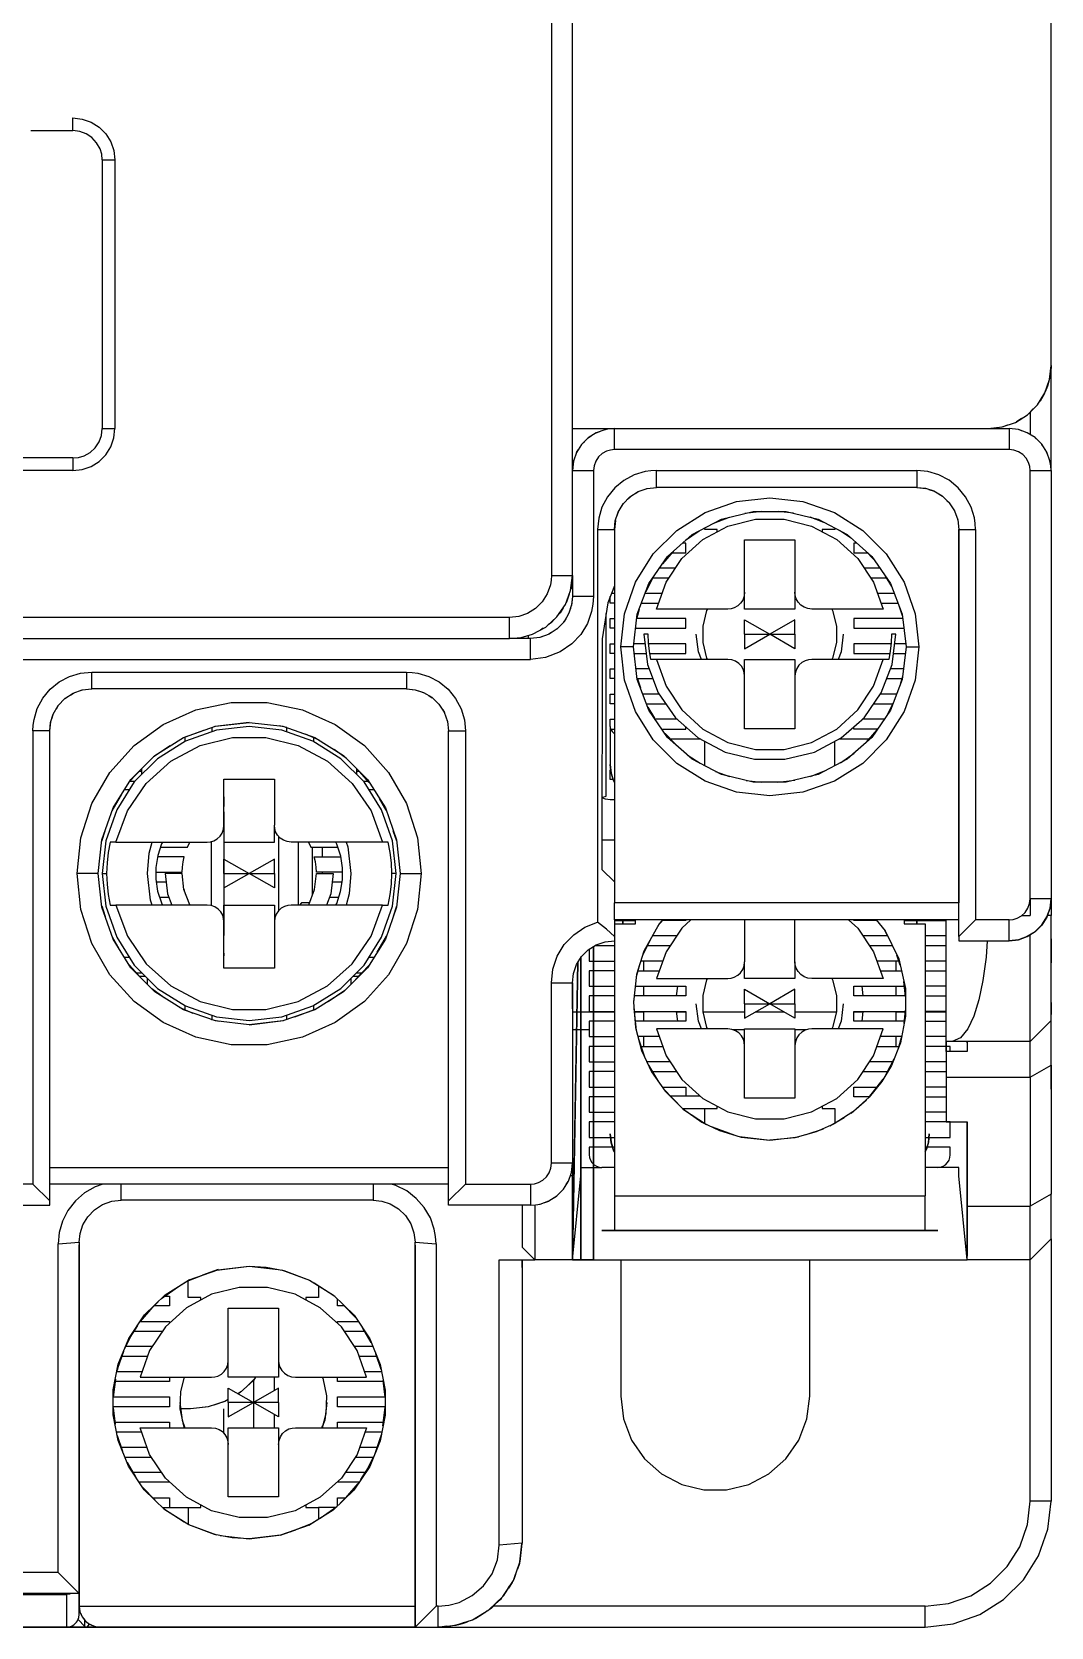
# Model space of a CAD drawing. Header units: millimetres. Extents: x 0 to 56.2, y 0 to 86.5.
# Drawn here: x 31.83 to 56.1, y 0 to 38 of the extents above; entities that cross this region are included whole.
import ezdxf

# ---------------------------------------------------------------- set-up
doc = ezdxf.new("R2010")
doc.units = ezdxf.units.MM

# ---------------------------------------------------------------- blocks, each defined once
blk = doc.blocks.new('CHINT_8e0fe1875add52128021a9539f7439d4_FACE_0')
at = {"color": 141, "linetype": 'Continuous', "true_color": 0x40d9ff}
for p, q in [((31.8, 35.652), (32.8, 35.652)), ((33.5, 34.952), (33.5, 28.552)), ((33.8, 34.952), (33.8, 28.552)), ((55.567, 28.911), (55.6, 28.934)), ((55.6, 28.934), (55.675, 29.019)), ((55.6, 28.944), (55.6, 28.934)), ((55.6, 28.934), (55.6, 28.411)), ((55.6, 28.411), (55.61, 28.405)), ((32.8, 27.852), (12.8, 27.852)), ((44.722, 27.752), (44.7, 27.752)), ((32.8, 27.552), (12.8, 27.552)), ((46.207, 27.016), (46.264, 27.051)), ((46.464, 27.122), (46.477, 27.127)), ((46.695, 27.151), (46.7, 27.152)), ((52.9, 27.152), (46.7, 27.152)), ((48.224, 27.152), (48.224, 27.152)), ((50.576, 27.152), (50.576, 27.152)), ((52.9, 27.152), (53.114, 27.128)), ((53.188, 27.104), (53.319, 27.058)), ((53.432, 26.991), (53.514, 26.94)), ((45.861, 26.684), (45.912, 26.766)), ((46.012, 26.869), (46.072, 26.929)), ((53.617, 26.84), (53.677, 26.78)), ((53.764, 26.645), (53.8, 26.588)), ((45.748, 26.44), (45.794, 26.571)), ((48.432, 26.436), (48.059, 26.292)), ((49.209, 26.578), (48.805, 26.528)), ((49.961, 26.536), (49.603, 26.578)), ((50.691, 26.318), (50.358, 26.439)), ((53.87, 26.388), (53.875, 26.375)), ((45.3, 26.152), (45.3, 16.798)), ((47.717, 26.112), (47.393, 25.884)), ((51.347, 25.937), (51.058, 26.126)), ((47.102, 25.626), (46.845, 25.33)), ((51.894, 25.418), (51.665, 25.655)), ((47.153, 25.226), (46.773, 25.226)), ((52.027, 25.226), (51.647, 25.226)), ((44.7, 25.052), (44.7, 24.552)), ((46.623, 25.009), (46.447, 24.664)), ((46.614, 24.995), (46.999, 24.995)), ((51.801, 24.995), (52.186, 24.995)), ((52.304, 24.792), (52.147, 25.051)), ((44.7, 24.551), (44.676, 24.339)), ((45.7, 24.626), (45.628, 24.626)), ((46.345, 24.395), (46.753, 24.395)), ((46.835, 24.626), (46.433, 24.626)), ((52.367, 24.626), (51.965, 24.626)), ((52.047, 24.395), (52.455, 24.395)), ((52.56, 24.091), (52.48, 24.328)), ((44.204, 23.952), (44.216, 23.952)), ((44.542, 24.023), (44.49, 23.941)), ((44.653, 24.267), (44.607, 24.137)), ((46.287, 24.242), (46.234, 24.047)), ((43.964, 23.591), (43.923, 23.577)), ((44.199, 23.692), (44.138, 23.653)), ((44.393, 23.839), (44.33, 23.777)), ((46.15, 23.352), (45.85, 23.352)), ((46.427, 23.426), (46.159, 23.426)), ((46.169, 23.195), (46.455, 23.195)), ((52.345, 23.195), (52.631, 23.195)), ((52.641, 23.426), (52.373, 23.426)), ((52.65, 23.352), (52.95, 23.352)), ((46.528, 22.826), (46.214, 22.826)), ((52.586, 22.826), (52.272, 22.826)), ((46.24, 22.613), (46.32, 22.376)), ((46.242, 22.595), (46.616, 22.595)), ((52.184, 22.595), (52.558, 22.595)), ((52.513, 22.462), (52.566, 22.656)), ((32.557, 22.064), (32.62, 22.127)), ((32.751, 22.212), (32.812, 22.251)), ((32.986, 22.312), (33.027, 22.327)), ((40.75, 22.352), (40.963, 22.328)), ((41.035, 22.305), (41.165, 22.259)), ((41.278, 22.193), (41.361, 22.142)), ((41.462, 22.045), (41.525, 21.982)), ((46.766, 22.226), (46.377, 22.226)), ((52.423, 22.226), (52.034, 22.226)), ((32.297, 21.637), (32.343, 21.767)), ((32.408, 21.88), (32.46, 21.963)), ((41.61, 21.851), (41.649, 21.79)), ((46.464, 21.995), (46.925, 21.995)), ((46.496, 21.912), (46.653, 21.653)), ((51.875, 21.995), (52.336, 21.995)), ((52.177, 21.695), (52.353, 22.04)), ((32.25, 21.352), (32.274, 21.564)), ((35.914, 21.362), (35.408, 21.176)), ((36.115, 21.327), (36.115, 21.432)), ((37, 21.552), (36.18, 21.455)), ((37.894, 21.429), (37.713, 21.472)), ((37.885, 21.431), (37.885, 21.327)), ((41.71, 21.616), (41.725, 21.575)), ((45.6, 21.452), (45.6, 20.552)), ((45.612, 21.395), (45.7, 21.395)), ((47.196, 21.626), (46.671, 21.626)), ((46.906, 21.285), (47.135, 21.049)), ((52.129, 21.626), (51.604, 21.626)), ((51.698, 21.077), (51.955, 21.374)), ((35.121, 20.996), (34.719, 20.73)), ((35.464, 21.197), (35.464, 21.095)), ((38.664, 21.131), (38.339, 21.274)), ((38.536, 21.095), (38.536, 21.187)), ((39.32, 20.691), (39.025, 20.904)), ((47.755, 21.152), (47.018, 21.152)), ((47.85, 20.522), (47.85, 21.102)), ((50.95, 20.522), (50.95, 21.102)), ((51.782, 21.152), (51.045, 21.152)), ((47.453, 20.767), (47.742, 20.578)), ((51.083, 20.592), (51.407, 20.82)), ((34.466, 20.477), (34.151, 20.142)), ((34.161, 20.152), (34.281, 20.152)), ((34.445, 20.383), (34.377, 20.383)), ((34.445, 20.315), (34.445, 20.454)), ((39.555, 20.456), (39.555, 20.315)), ((39.628, 20.383), (39.555, 20.383)), ((39.86, 20.124), (39.628, 20.383)), ((39.719, 20.152), (39.835, 20.152)), ((48.109, 20.386), (48.442, 20.265)), ((48.839, 20.167), (49.197, 20.126)), ((49.591, 20.126), (49.995, 20.176)), ((50.368, 20.268), (50.741, 20.412)), ((33.952, 19.825), (33.732, 19.443)), ((34.032, 19.952), (34.149, 19.952)), ((36.4, 19.783), (36.4, 19.552)), ((39.851, 19.952), (39.968, 19.952)), ((36.4, 19.425), (36.4, 16.477)), ((40.263, 19.458), (40.105, 19.734)), ((33.564, 18.965), (33.486, 18.717)), ((36.1, 17.189), (36.1, 18.716)), ((37.7, 18.839), (37.7, 17.068)), ((38.173, 17.202), (38.173, 18.702)), ((40.513, 18.722), (40.433, 18.973)), ((45.401, 18.752), (45.7, 18.752)), ((38.5, 18.583), (38.5, 17.428)), ((38.75, 18.352), (38.75, 18.583)), ((33.4, 17.952), (32.9, 17.952)), ((33.5, 17.952), (33.605, 17.952)), ((38.75, 17.952), (38.75, 17.983)), ((40.5, 17.952), (40.395, 17.952)), ((40.6, 17.952), (41.1, 17.952)), ((34.788, 17.752), (35.024, 17.752)), ((35.445, 17.579), (35.45, 17.559)), ((38.55, 17.559), (38.555, 17.579)), ((38.976, 17.752), (39.213, 17.752)), ((33.487, 17.182), (33.567, 16.93)), ((35.092, 17.383), (34.869, 17.383)), ((39.131, 17.383), (38.908, 17.383)), ((40.436, 16.939), (40.514, 17.187)), ((45.7, 16.852), (45.7, 17.252)), ((55.6, 17.352), (55.6, 16.952)), ((53.9, 16.852), (45.7, 16.852)), ((45.7, 16.836), (46.2, 16.836)), ((46.864, 16.852), (46.737, 16.706)), ((48.8, 16.852), (48.8, 15.852)), ((50, 15.852), (50, 16.852)), ((52.6, 16.836), (53.6, 16.836)), ((53.6, 13.952), (53.6, 16.852)), ((55.399, 16.952), (55.6, 16.952)), ((55.6, 16.952), (55.6, 16.952)), ((55.6, 16.952), (55.6, 16.952)), ((33.737, 16.446), (33.895, 16.169)), ((40.048, 16.078), (40.268, 16.461)), ((46.582, 16.427), (46.375, 16.024)), ((47.18, 16.467), (46.604, 16.467)), ((52.205, 16.467), (51.62, 16.467)), ((52.192, 16.495), (52.129, 16.612)), ((53.6, 16.467), (53.1, 16.467)), ((36.4, 16.055), (36.4, 15.993)), ((45.24, 16.236), (45.7, 16.236)), ((46.475, 16.236), (47.027, 16.236)), ((51.773, 16.236), (52.317, 16.236)), ((52.505, 15.767), (52.425, 16.011)), ((53.1, 16.236), (53.6, 16.236)), ((34.149, 15.952), (34.032, 15.952)), ((34.14, 15.78), (34.372, 15.521)), ((34.45, 15.583), (34.316, 15.583)), ((39.534, 15.427), (39.849, 15.762)), ((39.681, 15.583), (39.55, 15.583)), ((39.968, 15.952), (39.851, 15.952)), ((46.291, 15.755), (46.219, 15.491)), ((46.253, 15.636), (46.768, 15.636)), ((46.85, 15.867), (46.326, 15.867)), ((46.4, 15.636), (46.4, 15.867)), ((52.482, 15.867), (51.95, 15.867)), ((52.032, 15.636), (52.534, 15.636)), ((52.4, 15.867), (52.4, 15.636)), ((53.6, 15.867), (53.1, 15.867)), ((53.1, 15.636), (53.6, 15.636)), ((34.531, 15.502), (34.391, 15.502)), ((34.581, 15.311), (34.581, 15.452)), ((34.68, 15.213), (34.975, 14.999)), ((39.419, 15.452), (39.419, 15.311)), ((39.605, 15.502), (39.469, 15.502)), ((46.4, 15.036), (46.4, 15.267)), ((47.2, 15.267), (47.172, 15.036)), ((51.628, 15.036), (51.6, 15.267)), ((52.4, 15.267), (52.4, 15.036)), ((52.631, 15.02), (52.591, 15.384)), ((53.6, 15.267), (53.1, 15.267)), ((56.1, 15.188), (56.1, 15.502)), ((38.879, 14.908), (39.281, 15.173)), ((46.163, 14.994), (46.152, 14.869)), ((53.1, 15.036), (53.6, 15.036)), ((35.336, 14.772), (35.661, 14.63)), ((35.464, 14.809), (35.464, 14.716)), ((36.106, 14.475), (36.287, 14.432)), ((36.115, 14.473), (36.115, 14.577)), ((37, 14.352), (37.82, 14.449)), ((37.885, 14.577), (37.885, 14.472)), ((38.086, 14.542), (38.592, 14.727)), ((38.536, 14.707), (38.536, 14.809)), ((45.7, 14.654), (44.7, 14.654)), ((46.162, 14.738), (46.22, 14.212)), ((46.4, 14.654), (46.169, 14.654)), ((46.4, 14.436), (46.4, 14.667)), ((47.172, 14.667), (47.2, 14.436)), ((47.4, 14.654), (47.174, 14.654)), ((48.8, 14.654), (47.813, 14.654)), ((49.746, 14.654), (49.054, 14.654)), ((50.987, 14.654), (50, 14.654)), ((51.626, 14.654), (51.4, 14.654)), ((51.6, 14.436), (51.628, 14.667)), ((52.4, 14.667), (52.4, 14.436)), ((52.635, 14.654), (52.4, 14.654)), ((52.602, 14.378), (52.635, 14.7)), ((53.6, 14.667), (53.1, 14.667)), ((53.6, 14.654), (53.1, 14.654)), ((56.1, 14.391), (56.1, 14.452)), ((45.1, 14.23), (44.7, 14.23)), ((46.768, 14.067), (46.258, 14.067)), ((46.4, 13.836), (46.4, 14.067)), ((48.8, 14.23), (48.525, 14.23)), ((50.273, 14.23), (50, 14.23)), ((52.542, 14.067), (52.032, 14.067)), ((52.4, 14.067), (52.4, 13.836)), ((53.1, 14.436), (53.6, 14.436)), ((53.6, 14.067), (53.1, 14.067)), ((56.1, 14.059), (56.1, 14.248)), ((46.272, 14.018), (46.418, 13.586)), ((46.321, 13.836), (46.85, 13.836)), ((51.95, 13.836), (52.48, 13.836)), ((52.464, 13.795), (52.538, 14.046)), ((56.1, 12.814), (56.1, 13.779)), ((47.027, 13.467), (46.473, 13.467)), ((46.509, 13.389), (46.752, 12.988)), ((52.333, 13.467), (51.773, 13.467)), ((52.174, 13.174), (52.361, 13.537)), ((53.6, 13.467), (53.1, 13.467)), ((46.581, 13.236), (47.18, 13.236)), ((51.62, 13.236), (52.212, 13.236)), ((51.76, 12.619), (52.103, 13.055)), ((53.1, 13.236), (53.6, 13.236)), ((55.6, 13.099), (55.6, 10.031)), ((46.862, 12.831), (47.326, 12.35)), ((47.742, 12.652), (47.022, 12.652)), ((51.336, 12.246), (51.7, 12.564)), ((53.6, 12.867), (53.1, 12.867)), ((53.1, 12.636), (53.6, 12.636)), ((47.324, 12.352), (48.049, 12.352)), ((47.348, 12.335), (47.896, 11.978)), ((48.15, 12.383), (48.144, 12.413)), ((53.6, 12.267), (53.1, 12.267)), ((48.025, 11.916), (48.564, 11.721)), ((50.27, 11.732), (50.68, 11.873)), ((50.833, 11.942), (51.174, 12.141)), ((44.7, 11.052), (44.7, 10.752)), ((32.25, 10.952), (41.75, 10.952)), ((44.7, 10.752), (44.648, 10.752)), ((45.7, 10.952), (45.4, 10.952)), ((53.4, 10.952), (53.1, 10.952)), ((31.85, 10.552), (27.95, 10.552)), ((41.75, 10.552), (32.25, 10.552)), ((45.7, 9.452), (53.1, 9.452)), ((32.95, 0.802), (32.95, 9.105)), ((40.95, 9.098), (40.95, 0.5)), ((40.95, 9.083), (40.95, 9.083)), ((40.95, 8.852), (40.95, 8.852)), ((43.5, 8.568), (43.5, 8.752)), ((44.7, 8.752), (43.8, 8.752)), ((44.7, 9.056), (44.73, 9.056)), ((44.7, 8.752), (54.1, 8.752)), ((45.2, 8.752), (44.7, 8.752)), ((44.9, 8.752), (44.7, 8.752)), ((54.07, 9.056), (54.1, 9.056)), ((55.6, 8.752), (54.1, 8.752)), ((36.023, 8.433), (35.518, 8.237)), ((36.265, 8.516), (35.889, 8.385)), ((38.446, 8.261), (37.776, 8.505)), ((40.95, 8.483), (40.95, 8.483)), ((35.313, 8.11), (34.909, 7.825)), ((35.581, 8.275), (34.988, 7.902)), ((39.042, 7.874), (38.551, 8.195)), ((40.95, 8.252), (40.95, 8.252)), ((34.7, 7.624), (34.405, 7.284)), ((34.834, 7.753), (34.486, 7.405)), ((39.538, 7.371), (39.242, 7.68)), ((40.95, 7.883), (40.95, 7.883)), ((40.95, 7.652), (40.95, 7.652)), ((40.95, 7.283), (40.95, 7.283)), ((34.24, 7.04), (34.033, 6.639)), ((34.338, 7.185), (34.104, 6.813)), ((34.248, 7.052), (34.937, 7.052)), ((39.263, 7.052), (39.752, 7.052)), ((39.909, 6.782), (39.706, 7.12)), ((40.95, 7.052), (40.95, 7.052)), ((34.003, 6.566), (33.861, 6.159)), ((34.691, 6.683), (34.051, 6.683)), ((39.95, 6.683), (39.509, 6.683)), ((40.143, 6.14), (40.019, 6.51)), ((40.95, 6.683), (40.95, 6.683)), ((32.95, 6.402), (32.95, 6.402)), ((34.449, 6.083), (33.846, 6.083)), ((33.921, 6.365), (33.852, 6.111)), ((33.957, 6.452), (34.58, 6.452)), ((39.62, 6.452), (40.043, 6.452)), ((40.154, 6.083), (39.751, 6.083)), ((40.95, 6.452), (40.95, 6.452)), ((40.95, 6.083), (40.95, 6.083)), ((33.813, 5.907), (33.764, 5.475)), ((33.788, 5.78), (33.764, 5.508)), ((36.953, 5.744), (37.128, 5.919)), ((37.6, 5.638), (37.6, 5.952)), ((40.237, 5.477), (40.194, 5.872)), ((40.95, 5.852), (40.95, 5.852)), ((36.17, 5.296), (36.445, 5.392)), ((36.729, 5.564), (36.816, 5.619)), ((37.1, 5.352), (37.1, 4.752)), ((40.95, 5.483), (40.95, 5.483)), ((32.95, 5.202), (32.95, 5.202)), ((33.763, 5.227), (33.806, 4.832)), ((35.385, 5.064), (35.359, 5.279)), ((36.4, 4.615), (36.4, 5.202)), ((37.6, 4.752), (37.6, 5.066)), ((38.833, 5.213), (38.808, 5.009)), ((40.187, 4.797), (40.236, 5.229)), ((40.212, 4.924), (40.236, 5.196)), ((40.95, 5.252), (40.95, 5.252)), ((33.84, 4.652), (34.438, 4.652)), ((33.857, 4.564), (33.981, 4.194)), ((39.762, 4.652), (40.16, 4.652)), ((40.079, 4.339), (40.148, 4.593)), ((40.95, 4.883), (40.95, 4.883)), ((40.95, 4.652), (40.95, 4.652)), ((34.569, 4.283), (33.945, 4.283)), ((40.056, 4.283), (39.631, 4.283)), ((39.997, 4.138), (40.139, 4.544)), ((40.95, 4.283), (40.95, 4.283)), ((34.038, 4.052), (34.67, 4.052)), ((34.091, 3.922), (34.294, 3.584)), ((39.53, 4.052), (39.962, 4.052)), ((39.662, 3.518), (39.896, 3.89)), ((39.76, 3.663), (39.967, 4.065)), ((40.95, 4.052), (40.95, 4.052)), ((34.916, 3.683), (34.228, 3.683)), ((39.773, 3.683), (39.284, 3.683)), ((40.95, 3.683), (40.95, 3.683)), ((40.95, 3.452), (40.95, 3.452)), ((34.462, 3.332), (34.758, 3.024)), ((39.166, 2.951), (39.514, 3.299)), ((39.3, 3.08), (39.595, 3.419)), ((40.95, 3.083), (40.95, 3.083)), ((34.958, 2.829), (35.449, 2.509)), ((38.419, 2.429), (39.012, 2.802)), ((38.687, 2.594), (39.091, 2.878)), ((40.95, 2.852), (40.95, 2.852)), ((35.554, 2.442), (36.224, 2.199)), ((37.735, 2.188), (38.111, 2.319)), ((37.977, 2.271), (38.482, 2.466)), ((40.95, 2.483), (40.95, 2.483)), ((40.95, 2.252), (40.95, 2.252)), ((40.951, 1.883), (40.95, 1.883)), ((40.95, 1.652), (40.951, 1.652)), ((32.45, 1.3), (21.75, 1.3)), ((32.949, 0.801), (32.45, 1.3)), ((40.951, 1.202), (40.95, 1.202)), ((32.949, 0.801), (21.251, 0.801)), ((32.1, 0.78), (32.1, 0.801)), ((32.6, 0.78), (32.6, 0.801)), ((32.949, 1.074), (32.95, 1.079)), ((32.95, 0.802), (32.949, 0.802)), ((32.949, 0.801), (32.95, 0.802)), ((32.95, 0.502), (32.95, 0.502)), ((41.45, 0.5), (40.951, 0.001)), ((32.923, 0.179), (33.086, 0.015)), ((33.086, 0.002), (33.086, 0.163)), ((40.951, 0.002), (33.1, 0.002))]:
    blk.add_line(p, q, dxfattribs=at)
for points in [[(56.1, 27.552), (56.1, 30.052), (56.1, 56.452), (56.1, 69.552), (55.6, 69.552)], [(44.7, 57.952), (44.7, 61.452), (44.2, 61.452), (44.2, 25.052), (44.7, 25.052), (44.7, 28.552), (44.7, 57.952)], [(32.8, 35.652), (32.8, 35.719), (32.8, 35.782), (32.8, 35.839), (32.8, 35.886), (32.8, 35.922), (32.8, 35.944), (32.8, 35.952), (33.023, 35.927), (33.234, 35.853), (33.423, 35.734), (33.582, 35.575), (33.701, 35.386), (33.775, 35.174), (33.8, 34.952)], [(33.5, 34.952), (33.487, 35.089), (33.447, 35.219), (33.366, 35.363), (33.255, 35.484), (33.117, 35.576), (32.963, 35.633), (32.8, 35.652)], [(33.5, 34.952), (33.567, 34.952), (33.63, 34.952), (33.687, 34.952), (33.735, 34.952), (33.77, 34.952), (33.792, 34.952), (33.8, 34.952)], [(44.7, 28.552), (54.6, 28.552), (54.934, 28.59), (55.251, 28.7), (55.535, 28.879), (55.773, 29.117), (55.951, 29.401), (56.062, 29.718), (56.1, 30.052)], [(56.1, 30.052), (56.093, 29.908), (56.074, 29.774), (56.065, 29.738)], [(56.049, 29.681), (56.018, 29.563), (55.96, 29.427)], [(55.946, 29.392), (55.938, 29.374), (55.836, 29.202), (55.801, 29.162)], [(32.8, 27.552), (33.023, 27.577), (33.234, 27.651), (33.423, 27.77), (33.582, 27.928), (33.701, 28.118), (33.775, 28.329), (33.8, 28.552)], [(32.8, 27.852), (32.937, 27.865), (33.067, 27.905), (33.211, 27.985), (33.332, 28.097), (33.424, 28.235), (33.481, 28.388), (33.5, 28.552)], [(33.5, 28.552), (33.567, 28.552), (33.63, 28.552), (33.687, 28.552), (33.735, 28.552), (33.77, 28.552), (33.792, 28.552), (33.8, 28.552)], [(45.7, 28.552), (45.585, 28.545), (45.471, 28.525), (45.261, 28.45), (45.073, 28.331), (44.916, 28.173), (44.798, 27.984), (44.725, 27.773), (44.7, 27.552)], [(45.476, 28.526), (45.477, 28.527), (45.483, 28.527)], [(54.6, 28.552), (55.1, 28.552), (55.1, 28.052), (45.7, 28.052), (45.7, 28.552)], [(55.057, 28.633), (54.961, 28.596), (54.948, 28.594)], [(56.1, 27.552), (56.093, 27.668), (56.073, 27.783), (55.998, 27.993), (55.878, 28.18), (55.72, 28.337), (55.531, 28.454), (55.321, 28.527), (55.1, 28.552)], [(55.393, 28.79), (55.301, 28.726), (55.276, 28.716)], [(55.394, 28.502), (55.323, 28.527), (55.322, 28.527)], [(44.917, 28.174), (44.918, 28.175), (44.983, 28.24)], [(45.075, 28.332), (45.077, 28.334), (45.156, 28.384)], [(45.264, 28.451), (45.266, 28.453), (45.354, 28.484)], [(55.6, 28.411), (55.534, 28.453), (55.532, 28.453)], [(55.791, 28.266), (55.723, 28.334), (55.722, 28.335)], [(55.934, 28.093), (55.882, 28.175), (55.88, 28.178)], [(32.8, 27.852), (32.8, 27.785), (32.8, 27.722), (32.8, 27.665), (32.8, 27.617), (32.8, 27.582), (32.8, 27.559), (32.8, 27.552)], [(44.725, 27.774), (44.725, 27.774), (44.74, 27.818)], [(44.799, 27.985), (44.799, 27.986), (44.843, 28.055)], [(45.7, 28.052), (45.603, 28.042), (45.509, 28.014), (45.406, 27.957), (45.32, 27.877), (45.254, 27.778), (45.214, 27.668), (45.2, 27.552)], [(55.6, 27.552), (55.59, 27.649), (55.562, 27.743), (55.505, 27.846), (55.425, 27.932), (55.326, 27.998), (55.216, 28.038), (55.1, 28.052)], [(56.033, 27.893), (56.001, 27.986), (55.999, 27.989)], [(56.076, 27.767), (56.075, 27.774), (56.074, 27.777)], [(44.7, 27.552), (45.2, 27.552), (45.2, 24.552)], [(46.7, 27.552), (46.563, 27.545), (46.428, 27.526), (46.168, 27.447), (45.923, 27.317), (45.708, 27.14), (45.532, 26.924), (45.403, 26.678), (45.325, 26.418), (45.3, 26.152)], [(46.7, 27.152), (46.7, 27.152), (46.7, 27.552), (52.9, 27.552), (52.9, 27.152), (52.9, 27.152)], [(54.3, 26.152), (54.293, 26.289), (54.274, 26.424), (54.195, 26.684), (54.065, 26.929), (53.888, 27.144), (53.672, 27.32), (53.426, 27.449), (53.166, 27.526), (52.9, 27.552)], [(56.1, 27.552), (56.1, 17.352), (55.6, 17.352), (55.6, 27.552), (56.1, 27.552)], [(45.3, 26.152), (45.7, 26.152), (45.721, 26.358), (45.786, 26.558), (45.904, 26.758), (46.066, 26.925), (46.261, 27.051), (46.477, 27.127), (46.7, 27.152)], [(52.9, 27.152), (53.106, 27.131), (53.307, 27.066), (53.506, 26.948), (53.673, 26.786), (53.799, 26.591), (53.875, 26.375), (53.9, 26.152)], [(45.85, 23.352), (45.939, 24.142), (46.202, 24.892), (46.625, 25.565), (47.187, 26.127), (47.86, 26.55), (48.61, 26.813), (49.4, 26.902), (50.19, 26.813), (50.94, 26.55), (51.613, 26.127), (52.175, 25.565), (52.598, 24.892), (52.861, 24.142), (52.95, 23.352)], [(45.724, 26.366), (45.7, 26.152), (45.7, 17.252)], [(46.15, 23.352), (46.244, 24.13), (46.522, 24.862), (46.967, 25.507), (47.554, 26.027), (48.248, 26.391), (49.008, 26.578), (49.792, 26.578), (50.552, 26.391), (51.246, 26.027), (51.833, 25.507), (52.278, 24.862), (52.556, 24.13), (52.65, 23.352)], [(48.8, 24.652), (48.789, 24.557), (48.757, 24.468), (48.705, 24.391), (48.637, 24.328), (48.555, 24.282), (48.48, 24.26), (48.4, 24.252), (46.702, 24.252), (46.929, 24.89), (47.305, 25.454), (47.806, 25.91), (48.404, 26.23), (49.061, 26.395), (49.739, 26.395), (50.396, 26.23), (50.994, 25.91), (51.495, 25.454), (51.871, 24.89), (52.098, 24.252), (50.4, 24.252), (50.305, 24.263), (50.217, 24.295), (50.139, 24.347), (50.076, 24.415), (50.03, 24.497), (50.008, 24.572), (50, 24.652)], [(53.899, 26.159), (53.9, 26.152), (53.9, 17.252), (45.7, 17.252)], [(48.15, 26.094), (48.15, 26.152), (48.049, 26.152), (47.949, 26.152), (47.85, 26.152), (47.85, 26.182)], [(48.8, 24.652), (48.8, 25.902), (50, 25.902), (50, 24.652)], [(50.95, 26.182), (50.95, 26.152), (50.851, 26.152), (50.751, 26.152), (50.65, 26.152), (50.65, 26.094)], [(54.3, 16.852), (53.9, 16.452), (53.9, 26.152), (54.3, 26.152), (54.3, 16.852)], [(47.067, 25.595), (47.4, 25.595), (47.4, 25.826), (47.327, 25.826)], [(51.473, 25.826), (51.4, 25.826), (51.4, 25.595), (51.733, 25.595)], [(43.2, 23.552), (43.48, 23.578), (43.749, 23.656), (44.063, 23.825), (44.33, 24.065), (44.531, 24.361), (44.657, 24.696), (44.7, 25.052)], [(44.2, 25.052), (44.194, 24.94), (44.175, 24.83), (44.101, 24.619), (43.982, 24.428), (43.823, 24.269), (43.632, 24.15), (43.422, 24.077), (43.2, 24.052)], [(44.7, 25.051), (44.667, 24.738), (44.66, 24.716)], [(45.7, 24.808), (45.541, 24.403), (45.405, 23.545), (45.4, 18.052), (45.7, 17.752)], [(45.2, 24.552), (44.7, 24.552), (44.679, 24.35), (44.617, 24.153), (44.499, 23.951), (44.338, 23.782), (44.142, 23.655), (43.924, 23.577), (43.7, 23.552)], [(45.2, 24.552), (45.189, 24.373), (45.157, 24.195), (45.056, 23.91), (44.898, 23.649), (44.688, 23.424), (44.409, 23.23), (44.06, 23.096), (43.7, 23.052)], [(44.625, 24.61), (44.568, 24.437), (44.545, 24.398)], [(45.7, 24.395), (45.6, 24.395), (45.6, 24.554)], [(50, 24.652), (50, 24.252), (48.8, 24.252), (48.8, 24.652)], [(1.6, 23.552), (43.2, 23.552), (43.2, 24.052), (1.6, 24.052), (1.6, 23.552)], [(44.269, 24.011), (44.197, 23.931), (44.118, 23.875)], [(44.479, 24.284), (44.409, 24.164), (44.362, 24.113)], [(45.401, 19.762), (45.5, 19.794), (45.5, 24.147)], [(45.7, 23.795), (45.6, 23.795), (45.6, 24.026), (45.7, 24.026)], [(46.204, 23.795), (47.4, 23.795), (47.4, 24.026), (46.232, 24.026)], [(47.921, 23.052), (47.904, 23.085), (47.812, 23.459), (47.812, 23.845), (47.904, 24.219), (47.921, 24.252)], [(48.8, 23.652), (48.8, 23.995), (49.4, 23.652)], [(50, 23.652), (50, 23.995), (49.4, 23.652)], [(50.879, 24.252), (50.896, 24.219), (50.988, 23.845), (50.988, 23.459), (50.896, 23.085), (50.879, 23.052)], [(52.568, 24.026), (51.4, 24.026), (51.4, 23.795), (52.596, 23.795)], [(43.65, 23.552), (43.65, 23.621), (43.693, 23.64)], [(44.006, 23.794), (43.94, 23.747), (43.827, 23.698)], [(46.702, 23.052), (46.568, 23.052), (46.533, 23.25), (46.512, 23.451), (46.505, 23.652), (46.4, 23.652), (46.487, 22.934), (46.744, 22.258), (47.154, 21.663), (47.696, 21.183), (48.336, 20.847), (49.038, 20.674), (49.762, 20.674), (50.464, 20.847), (51.104, 21.183), (51.646, 21.663), (52.056, 22.258), (52.313, 22.934), (52.4, 23.652), (52.295, 23.652), (52.288, 23.451), (52.267, 23.25), (52.232, 23.052), (52.098, 23.052)], [(47.77, 23.052), (47.701, 23.233), (47.65, 23.652)], [(48.8, 23.652), (49.4, 23.652), (50, 23.652)], [(48.8, 23.652), (48.8, 23.309), (49.4, 23.652)], [(50, 23.652), (50, 23.309), (49.4, 23.652)], [(51.15, 23.652), (51.099, 23.233), (51.03, 23.052)], [(1.6, 23.552), (1.1, 23.552), (1.1, 23.052), (43.7, 23.052), (43.7, 23.552), (43.2, 23.552)], [(45.7, 23.195), (45.6, 23.195), (45.6, 23.426), (45.7, 23.426)], [(52.95, 23.352), (52.861, 22.562), (52.598, 21.812), (52.175, 21.139), (51.613, 20.576), (50.94, 20.154), (50.19, 19.891), (49.4, 19.802), (48.61, 19.891), (47.86, 20.154), (47.187, 20.576), (46.625, 21.139), (46.202, 21.812), (45.939, 22.562), (45.85, 23.352)], [(52.65, 23.352), (52.556, 22.574), (52.278, 21.842), (51.833, 21.197), (51.246, 20.677), (50.552, 20.313), (49.792, 20.126), (49.008, 20.126), (48.248, 20.313), (47.554, 20.677), (46.967, 21.197), (46.522, 21.842), (46.244, 22.574), (46.15, 23.352)], [(46.543, 23.195), (47.4, 23.195), (47.4, 23.426), (46.515, 23.426)], [(52.285, 23.426), (51.4, 23.426), (51.4, 23.195), (52.257, 23.195)], [(45.7, 22.595), (45.6, 22.595), (45.6, 22.826), (45.7, 22.826)], [(48.8, 22.652), (48.792, 22.732), (48.77, 22.807), (48.724, 22.889), (48.661, 22.957), (48.583, 23.008), (48.495, 23.041), (48.4, 23.052), (46.702, 23.052)], [(46.702, 23.052), (46.929, 22.413), (47.305, 21.849), (47.806, 21.394), (48.404, 21.074), (49.061, 20.909), (49.739, 20.909), (50.396, 21.074), (50.994, 21.394), (51.495, 21.849), (51.871, 22.413), (52.098, 23.052)], [(48.8, 22.652), (48.8, 23.052), (50, 23.052), (50, 22.652)], [(52.098, 23.052), (50.4, 23.052), (50.32, 23.044), (50.245, 23.021), (50.163, 22.976), (50.095, 22.913), (50.043, 22.835), (50.011, 22.747), (50, 22.652)], [(56.1, 22.832), (56.1, 16.952), (56.013, 16.952)], [(31.85, 21.352), (31.856, 21.487), (31.876, 21.621), (31.954, 21.882), (32.084, 22.127), (32.261, 22.343), (32.477, 22.519), (32.723, 22.649), (32.984, 22.726), (33.25, 22.752)], [(40.75, 22.352), (33.25, 22.352), (33.25, 22.752), (40.75, 22.752), (40.75, 22.352)], [(40.75, 22.752), (40.885, 22.745), (41.019, 22.726), (41.28, 22.647), (41.525, 22.518), (41.741, 22.341), (41.918, 22.125), (42.047, 21.879), (42.125, 21.617), (42.15, 21.352)], [(50, 22.652), (50, 21.402), (48.8, 21.402), (48.8, 22.652)], [(32.25, 21.352), (32.271, 21.554), (32.333, 21.751), (32.451, 21.953), (32.612, 22.122), (32.808, 22.249), (33.026, 22.326), (33.25, 22.352)], [(40.75, 22.352), (40.952, 22.331), (41.149, 22.269), (41.351, 22.151), (41.52, 21.99), (41.647, 21.794), (41.725, 21.576), (41.75, 21.352)], [(45.7, 21.995), (45.6, 21.995), (45.6, 22.226), (45.7, 22.226)], [(32.9, 17.952), (32.99, 18.804), (33.255, 19.62), (33.683, 20.362), (34.257, 20.999), (34.95, 21.503), (35.733, 21.851), (36.571, 22.029), (37.429, 22.029), (38.267, 21.851), (39.05, 21.503), (39.743, 20.999), (40.317, 20.362), (40.745, 19.62), (41.01, 18.804), (41.1, 17.952)], [(31.85, 10.552), (32.25, 10.152), (32.25, 21.352), (31.85, 21.352), (31.85, 10.552)], [(33.4, 17.952), (33.49, 18.753), (33.757, 19.514), (34.185, 20.196), (34.755, 20.766), (35.438, 21.195), (36.199, 21.462), (37, 21.552)], [(40.5, 17.952), (40.412, 18.731), (40.153, 19.47), (39.736, 20.134), (39.182, 20.688), (38.519, 21.105), (37.779, 21.364), (37, 21.452), (36.221, 21.364), (35.481, 21.105), (34.818, 20.688), (34.264, 20.134), (33.847, 19.47), (33.588, 18.731), (33.5, 17.952)], [(37, 21.552), (37.801, 21.462), (38.562, 21.195), (39.245, 20.766), (39.815, 20.196), (40.243, 19.514), (40.51, 18.753), (40.6, 17.952)], [(42.15, 10.552), (41.75, 10.152), (41.75, 21.352), (42.15, 21.352), (42.15, 10.552)], [(45.6, 21.452), (45.6, 21.626), (45.7, 21.626)], [(45.6, 21.452), (45.602, 21.427), (45.607, 21.406), (45.622, 21.372), (45.649, 21.333), (45.694, 21.291), (45.7, 21.288)], [(46.831, 21.395), (47.4, 21.395), (47.4, 21.445)], [(51.969, 21.395), (51.4, 21.395), (51.4, 21.445)], [(33.824, 18.702), (34.098, 19.445), (34.544, 20.101), (35.134, 20.63), (35.835, 21), (36.604, 21.192), (37.396, 21.192), (38.165, 21), (38.866, 20.63), (39.456, 20.101), (39.902, 19.445), (40.176, 18.702)], [(45.6, 20.552), (45.623, 20.34), (45.678, 20.164), (45.7, 20.125)], [(45.7, 20.123), (45.668, 20.189), (45.62, 20.354), (45.6, 20.552)], [(36.4, 19.102), (36.4, 20.202), (37.6, 20.202), (37.6, 19.102)], [(45.669, 20.195), (45.6, 20.195), (45.6, 20.426), (45.613, 20.426)], [(45.7, 19.71), (45.6, 19.71), (45.489, 19.723), (45.401, 19.754)], [(33.824, 18.702), (36, 18.702), (36.08, 18.71), (36.155, 18.732), (36.237, 18.778), (36.305, 18.841), (36.357, 18.918), (36.389, 19.006), (36.4, 19.102)], [(36.4, 19.102), (36.4, 18.702), (37.6, 18.702), (37.6, 19.102)], [(40.176, 18.702), (38, 18.702), (37.904, 18.713), (37.816, 18.745), (37.739, 18.797), (37.676, 18.865), (37.63, 18.947), (37.608, 19.022), (37.6, 19.102)], [(33.824, 18.702), (33.689, 18.702), (33.642, 18.454), (33.614, 18.204), (33.605, 17.952)], [(34.688, 17.202), (34.65, 17.318), (34.581, 17.952), (34.621, 18.436), (34.687, 18.702)], [(34.935, 18.702), (34.915, 18.664), (34.824, 18.382), (34.779, 18.1), (34.778, 17.818), (34.82, 17.535), (34.91, 17.253), (34.936, 17.202)], [(34.889, 18.583), (35.53, 18.583), (35.587, 18.702)], [(38.413, 18.702), (38.47, 18.583), (39.112, 18.583)], [(39.065, 17.202), (39.085, 17.24), (39.176, 17.522), (39.221, 17.804), (39.222, 18.086), (39.18, 18.368), (39.09, 18.651), (39.064, 18.702)], [(39.312, 18.702), (39.35, 18.586), (39.419, 17.952), (39.379, 17.467), (39.313, 17.202)], [(40.395, 17.952), (40.386, 18.204), (40.358, 18.454), (40.311, 18.702), (40.176, 18.702)], [(34.778, 17.983), (35.4, 17.983), (35.408, 18.107), (35.424, 18.23), (35.451, 18.352), (34.819, 18.352)], [(36.4, 17.952), (36.4, 18.295), (37, 17.952)], [(37.6, 17.952), (37.6, 18.295), (37, 17.952)], [(39.222, 17.983), (38.6, 17.983), (38.592, 18.107), (38.576, 18.23), (38.549, 18.352), (39.182, 18.352)], [(41.1, 17.952), (41.01, 17.099), (40.745, 16.284), (40.317, 15.542), (39.743, 14.905), (39.05, 14.401), (38.267, 14.053), (37.429, 13.874), (36.571, 13.874), (35.733, 14.053), (34.95, 14.401), (34.257, 14.905), (33.683, 15.542), (33.255, 16.284), (32.99, 17.099), (32.9, 17.952)], [(37, 14.352), (36.199, 14.442), (35.438, 14.708), (34.755, 15.137), (34.185, 15.707), (33.757, 16.39), (33.49, 17.151), (33.4, 17.952)], [(33.5, 17.952), (33.588, 17.173), (33.847, 16.433), (34.264, 15.77), (34.818, 15.215), (35.481, 14.799), (36.221, 14.54), (37, 14.452), (37.779, 14.54), (38.519, 14.799), (39.182, 15.215), (39.736, 15.77), (40.153, 16.433), (40.412, 17.173), (40.5, 17.952)], [(33.605, 17.952), (33.614, 17.7), (33.642, 17.45), (33.689, 17.202), (33.824, 17.202)], [(35.588, 17.202), (35.583, 17.208), (35.446, 17.569), (35.4, 17.952), (35, 17.952), (35.058, 17.473), (35.161, 17.202)], [(36.4, 17.952), (37, 17.952), (37.6, 17.952)], [(36.4, 17.952), (36.4, 17.609), (37, 17.952)], [(37.6, 17.952), (37.6, 17.609), (37, 17.952)], [(40.6, 17.952), (40.51, 17.151), (40.243, 16.39), (39.815, 15.707), (39.245, 15.137), (38.562, 14.708), (37.801, 14.442), (37, 14.352)], [(38.412, 17.202), (38.417, 17.208), (38.554, 17.569), (38.6, 17.952), (39, 17.952), (38.942, 17.473), (38.839, 17.202)], [(40.176, 17.202), (40.311, 17.202), (40.358, 17.45), (40.386, 17.7), (40.395, 17.952)], [(36.4, 16.802), (36.392, 16.882), (36.37, 16.957), (36.324, 17.039), (36.261, 17.107), (36.184, 17.158), (36.096, 17.191), (36, 17.202), (33.824, 17.202)], [(33.824, 17.202), (34.098, 16.458), (34.544, 15.803), (35.134, 15.274), (35.835, 14.903), (36.604, 14.712), (37.396, 14.712), (38.165, 14.903), (38.866, 15.274), (39.456, 15.803), (39.902, 16.458), (40.176, 17.202)], [(36.4, 16.802), (36.4, 17.202), (37.6, 17.202), (37.6, 16.802)], [(40.176, 17.202), (38, 17.202), (37.92, 17.194), (37.845, 17.171), (37.763, 17.126), (37.695, 17.063), (37.643, 16.986), (37.611, 16.897), (37.6, 16.802)], [(38.433, 17.252), (38.25, 17.252), (38.2, 17.202)], [(56.1, 17.352), (56.093, 17.236), (56.073, 17.121), (55.998, 16.912), (55.878, 16.724), (55.72, 16.567), (55.531, 16.45), (55.321, 16.377), (55.1, 16.352)], [(55.1, 16.852), (55.197, 16.861), (55.291, 16.89), (55.394, 16.947), (55.48, 17.027), (55.546, 17.125), (55.586, 17.236), (55.6, 17.352)], [(55.1, 16.352), (55.323, 16.377), (55.534, 16.451), (55.723, 16.57), (55.882, 16.728), (56.001, 16.918), (56.075, 17.129), (56.1, 17.352)], [(37.6, 16.802), (37.6, 15.702), (36.4, 15.702), (36.4, 16.802)], [(44.2, 15.352), (44.235, 15.675), (44.339, 15.982), (44.506, 16.26), (44.73, 16.496), (44.998, 16.678), (45.3, 16.798)], [(45.7, 16.452), (45.509, 16.628), (45.3, 16.798)], [(45.7, 16.852), (45.7, 16.452), (45.7, 16.352), (45.7, 10.278), (53.1, 10.278)], [(45.7, 16.752), (46.2, 16.752), (46.2, 16.852)], [(45.9, 16.828), (45.9, 16.852), (45.9, 16.752), (45.9, 16.771), (45.9, 16.828)], [(46.763, 16.752), (46.4, 16.103), (46.226, 15.55), (46.15, 14.886), (46.2, 14.285), (46.348, 13.735), (46.584, 13.229), (46.907, 12.767), (47.322, 12.353), (47.785, 12.032), (48.206, 11.829), (48.721, 11.674), (49.4, 11.602)], [(47.522, 16.852), (47.305, 16.654), (46.929, 16.09), (46.702, 15.452), (48.4, 15.452), (48.48, 15.46), (48.555, 15.482), (48.637, 15.528), (48.705, 15.591), (48.757, 15.668), (48.789, 15.757), (48.8, 15.852)], [(46.848, 16.852), (46.763, 16.752), (46.855, 16.852)], [(47.4, 16.852), (47.4, 16.836), (46.835, 16.836)], [(51.933, 16.852), (52.146, 16.591), (52.471, 15.917), (52.629, 15.217), (52.636, 14.553), (52.513, 13.919), (52.298, 13.382), (52.067, 12.995), (51.767, 12.625), (51.381, 12.275), (50.937, 11.988), (50.507, 11.796), (49.994, 11.657), (49.4, 11.602)], [(51.278, 16.852), (51.495, 16.654), (51.871, 16.09), (52.098, 15.452), (50.4, 15.452), (50.305, 15.463), (50.217, 15.495), (50.139, 15.547), (50.076, 15.615), (50.03, 15.697), (50.008, 15.772), (50, 15.852)], [(51.946, 16.836), (51.4, 16.836), (51.4, 16.852)], [(52.6, 16.852), (52.6, 16.752), (53.1, 16.752), (53.1, 10.278)], [(52.9, 16.752), (52.9, 16.852), (52.9, 16.828), (52.9, 16.771), (52.9, 16.752)], [(55.1, 16.352), (55.1, 16.852), (54.3, 16.852)], [(55.6, 13.952), (56.1, 14.452), (56.1, 14.5), (56.1, 14.644), (56.1, 14.933), (56.1, 15.336), (56.1, 15.829), (56.1, 16.38), (56.1, 16.952)], [(44.7, 15.352), (44.725, 15.574), (44.799, 15.786), (44.918, 15.975), (45.077, 16.134), (45.266, 16.253), (45.477, 16.327), (45.7, 16.352)], [(54.581, 16.352), (54.552, 15.964), (54.478, 15.408), (54.379, 14.941), (54.258, 14.555), (54.115, 14.25), (53.946, 14.038), (53.743, 13.952)], [(53.9, 16.452), (53.9, 16.352), (55.1, 16.352)], [(55.6, 13.952), (55.6, 14.007), (55.6, 14.171), (55.6, 14.515), (55.6, 14.999), (55.6, 15.592), (55.6, 16.257), (55.6, 16.492)], [(56.1, 16.014), (56.1, 16.399), (56.1, 15.829)], [(45.1, 16.148), (45.1, 15.867), (45.7, 15.867)], [(45.2, 8.752), (45.2, 16.211), (45.2, 9.252), (45.2, 9.141), (45.2, 9.035), (45.2, 8.94), (45.2, 8.861), (45.2, 8.801), (45.2, 8.764), (45.2, 8.752)], [(44.7, 8.752), (44.829, 15.833), (44.709, 9.252)], [(44.9, 8.752), (44.9, 15.946), (44.9, 9.252), (44.9, 9.141), (44.9, 9.035), (44.9, 8.94), (44.9, 8.861), (44.9, 8.801), (44.9, 8.764), (44.9, 8.752)], [(45.7, 15.636), (45.1, 15.636), (45.1, 15.267), (45.7, 15.267)], [(50, 15.852), (50, 15.452), (48.8, 15.452), (48.8, 15.852)], [(44.7, 15.352), (44.7, 11.052), (44.2, 11.052), (44.2, 15.352), (44.7, 15.352)], [(44.7, 15.352), (44.7, 14.732), (44.7, 15.352), (44.7, 15.352)], [(46.194, 15.267), (47.4, 15.267), (47.4, 15.036), (46.167, 15.036)], [(47.921, 14.252), (47.904, 14.285), (47.812, 14.659), (47.812, 15.045), (47.904, 15.419), (47.921, 15.452)], [(50.879, 15.452), (50.896, 15.419), (50.988, 15.045), (50.988, 14.659), (50.896, 14.285), (50.879, 14.252)], [(52.631, 15.036), (51.4, 15.036), (51.4, 15.267), (52.618, 15.267)], [(45.7, 15.036), (45.1, 15.036), (45.1, 14.667), (45.7, 14.667)], [(47.77, 14.252), (47.701, 14.433), (47.65, 14.852)], [(48.8, 14.852), (48.8, 15.195), (49.4, 14.852)], [(48.8, 14.852), (49.4, 14.852), (50, 14.852)], [(48.8, 14.852), (48.8, 14.509), (49.4, 14.852)], [(50, 14.852), (50, 15.195), (49.4, 14.852)], [(50, 14.852), (50, 14.509), (49.4, 14.852)], [(51.15, 14.852), (51.099, 14.433), (51.03, 14.252)], [(56.1, 14.877), (56.1, 14.591), (56.1, 14.654)], [(46.168, 14.667), (47.4, 14.667), (47.4, 14.436), (46.187, 14.436)], [(52.614, 14.436), (51.4, 14.436), (51.4, 14.667), (52.635, 14.667)], [(56.1, 13.386), (56.1, 13.618), (56.1, 13.831), (56.1, 14.174), (56.1, 14.384), (56.1, 14.452)], [(45.7, 14.436), (45.1, 14.436), (45.1, 14.067), (45.7, 14.067)], [(48.8, 13.852), (48.792, 13.932), (48.77, 14.007), (48.724, 14.089), (48.661, 14.157), (48.583, 14.208), (48.495, 14.241), (48.4, 14.252), (46.702, 14.252), (46.929, 13.613), (47.305, 13.049), (47.806, 12.594), (48.404, 12.274), (49.061, 12.109), (49.739, 12.109), (50.396, 12.274), (50.994, 12.594), (51.495, 13.049), (51.871, 13.613), (52.098, 14.252), (50.4, 14.252), (50.32, 14.244), (50.245, 14.221), (50.163, 14.176), (50.095, 14.113), (50.043, 14.035), (50.011, 13.947), (50, 13.852)], [(48.8, 13.852), (48.8, 14.252), (50, 14.252), (50, 13.852)], [(45.7, 13.836), (45.1, 13.836), (45.1, 13.467), (45.7, 13.467)], [(50, 13.852), (50, 12.602), (48.8, 12.602), (48.8, 13.852)], [(53.7, 13.714), (53.7, 13.836), (53.1, 13.836)], [(53.6, 13.952), (53.6, 13.099), (55.6, 13.099)], [(55.6, 13.952), (53.743, 13.952), (53.6, 13.952)], [(53.6, 13.714), (53.6, 13.775), (53.6, 13.853), (53.6, 13.946), (53.6, 13.952)], [(54.1, 13.714), (54.1, 13.714), (53.6, 13.714)], [(53.6, 13.714), (53.6, 13.546), (53.6, 13.339), (53.6, 13.099)], [(54.096, 13.952), (54.098, 13.87), (54.099, 13.782), (54.1, 13.714)], [(54.1, 13.952), (54.1, 13.925), (54.1, 13.845), (54.1, 13.714)], [(55.6, 13.099), (55.6, 13.295), (55.6, 13.475), (55.6, 13.738), (55.6, 13.899), (55.6, 13.952)], [(55.6, 13.099), (56.1, 13.386), (56.1, 10.318), (55.6, 10.031)], [(45.7, 13.236), (45.1, 13.236), (45.1, 12.867), (45.7, 12.867)], [(53.6, 13.099), (53.6, 12.037), (54.1, 12.037)], [(45.7, 12.636), (45.1, 12.636), (45.1, 12.267), (45.7, 12.267)], [(46.837, 12.867), (47.4, 12.867), (47.4, 12.652)], [(51.776, 12.636), (51.4, 12.636), (51.4, 12.867), (51.964, 12.867)], [(47.85, 12), (47.85, 12.352), (47.949, 12.352), (48.049, 12.352)], [(48.049, 12.352), (48.15, 12.352), (48.15, 12.41)], [(50.65, 12.41), (50.65, 12.352), (50.751, 12.352), (50.851, 12.352), (50.95, 12.352), (50.95, 11.996)], [(45.7, 12.036), (45.1, 12.036), (45.1, 11.667), (45.7, 11.667)], [(53.1, 11.667), (53.7, 11.667), (53.7, 12.036), (53.1, 12.036)], [(54.1, 8.752), (54.1, 8.838), (54.1, 12.037), (54.1, 10.031), (55.6, 10.031)], [(45.7, 11.436), (45.1, 11.436), (45.1, 11.252), (45.108, 11.185), (45.13, 11.122), (45.165, 11.065), (45.213, 11.017), (45.27, 10.982), (45.333, 10.959), (45.4, 10.952)], [(45.7, 11.325), (45.678, 11.364), (45.623, 11.54), (45.6, 11.752), (45.62, 11.554), (45.668, 11.389), (45.7, 11.323)], [(48.681, 11.686), (49.4, 11.602), (50.086, 11.682)], [(53.1, 11.325), (53.122, 11.364), (53.177, 11.54), (53.2, 11.752), (53.18, 11.554), (53.132, 11.389), (53.1, 11.323)], [(53.4, 10.952), (53.467, 10.959), (53.53, 10.982), (53.587, 11.017), (53.635, 11.065), (53.67, 11.122), (53.692, 11.185), (53.7, 11.252), (53.7, 11.436), (53.1, 11.436)], [(43.7, 10.052), (43.816, 10.059), (43.931, 10.079), (44.141, 10.154), (44.328, 10.274), (44.485, 10.432), (44.602, 10.621), (44.675, 10.831), (44.7, 11.052)], [(43.7, 10.552), (43.797, 10.561), (43.891, 10.59), (43.994, 10.647), (44.08, 10.727), (44.146, 10.825), (44.186, 10.936), (44.2, 11.052)], [(44.65, 10.758), (44.675, 10.829), (44.675, 10.83)], [(44.7, 8.752), (44.9, 10.752), (44.9, 10.952), (45.4, 10.952)], [(44.7, 8.752), (44.7, 8.802), (44.7, 10.752)], [(44.7, 8.802), (44.7, 8.95), (44.7, 9.188), (44.7, 9.505), (44.7, 9.884), (44.7, 10.307), (44.7, 10.752)], [(54.1, 8.752), (53.9, 10.752), (53.9, 10.952), (53.4, 10.952)], [(33.512, 10.552), (33.33, 10.49), (33.079, 10.346), (32.861, 10.156), (32.683, 9.929), (32.553, 9.673), (32.475, 9.405), (32.45, 9.129)], [(39.95, 10.552), (39.95, 10.169), (33.95, 10.169), (33.95, 10.552)], [(41.45, 9.129), (41.44, 9.305), (41.409, 9.477), (41.316, 9.747), (41.171, 9.997), (40.981, 10.215), (40.752, 10.392), (40.496, 10.521), (40.388, 10.552)], [(42.15, 10.552), (43.7, 10.552), (43.7, 10.052)], [(44.241, 10.218), (44.323, 10.27), (44.326, 10.272)], [(44.414, 10.361), (44.482, 10.428), (44.483, 10.43)], [(44.553, 10.541), (44.601, 10.618), (44.601, 10.619)], [(45.7, 10.278), (45.7, 10.152), (45.7, 10.03), (45.7, 9.837), (45.7, 9.674), (45.7, 9.551), (45.7, 9.477), (45.7, 9.452)], [(53.1, 9.452), (53.1, 9.46), (53.1, 9.484), (53.1, 9.566), (53.1, 9.696), (53.1, 9.865), (53.1, 10.063), (53.1, 10.278)], [(55.6, 8.752), (56.1, 9.252), (56.1, 9.323), (56.1, 9.534), (56.1, 9.872), (56.1, 10.318)], [(27.55, 10.152), (27.55, 10.052), (32.25, 10.052), (32.25, 10.152)], [(32.95, 9.173), (32.972, 9.379), (33.037, 9.58), (33.155, 9.777), (33.316, 9.943), (33.51, 10.068), (33.726, 10.144), (33.95, 10.169)], [(39.95, 10.169), (40.157, 10.147), (40.358, 10.082), (40.556, 9.965), (40.723, 9.805), (40.848, 9.611), (40.925, 9.396), (40.95, 9.173)], [(43.7, 10.052), (41.75, 10.052), (41.75, 10.152)], [(43.5, 10.052), (43.5, 9.734), (43.5, 9.445), (43.5, 9.228), (43.5, 9.096), (43.5, 9.052), (43.8, 8.752)], [(43.8, 10.058), (43.8, 9.995), (43.8, 9.581), (43.8, 9.23), (43.8, 8.967), (43.8, 8.806), (43.8, 8.752)], [(43.915, 10.076), (43.923, 10.077), (43.925, 10.078)], [(44.041, 10.118), (44.134, 10.151), (44.137, 10.153)], [(54.1, 10.031), (54.1, 9.496), (54.1, 9.091), (54.1, 8.838)], [(55.6, 8.752), (55.6, 8.775), (55.6, 8.846), (55.6, 9.103), (55.6, 9.508), (55.6, 10.031)], [(32.45, 1.3), (32.45, 9.129), (32.95, 9.173), (32.949, 0.801)], [(40.951, 0.001), (40.95, 9.173), (41.45, 9.129), (41.45, 0.5)], [(44.7, 8.752), (44.7, 8.761), (44.701, 8.784), (44.701, 8.828), (44.702, 8.885), (44.704, 8.955), (44.705, 9.037), (44.707, 9.134), (44.709, 9.252)], [(44.709, 9.252), (44.707, 9.156), (44.706, 9.075), (44.704, 8.987), (44.703, 8.912), (44.702, 8.85), (44.701, 8.8), (44.7, 8.766), (44.7, 8.752)], [(45.7, 9.452), (45.4, 9.452), (45.413, 9.452), (45.453, 9.452), (45.533, 9.452), (45.645, 9.452), (45.7, 9.452)], [(53.1, 9.452), (53.118, 9.452), (53.18, 9.452), (53.2, 9.452), (53.2, 9.452), (53.185, 9.452), (53.141, 9.452), (53.069, 9.452), (52.974, 9.452), (52.86, 9.452), (52.734, 9.452), (52.6, 9.452), (46.2, 9.452), (46.066, 9.452), (45.94, 9.452), (45.826, 9.452), (45.731, 9.452), (45.659, 9.452), (45.615, 9.452), (45.6, 9.452), (45.614, 9.452), (45.657, 9.452), (45.7, 9.452)], [(53.1, 9.452), (53.111, 9.452), (53.232, 9.452), (53.324, 9.452), (53.381, 9.452), (53.4, 9.452), (53.1, 9.452)], [(56.1, 9.252), (56.1, 3.002), (55.6, 3.002), (55.6, 8.752)], [(43.5, 8.752), (43.5, 2.002), (42.954, 1.954)], [(42.954, 1.954), (42.954, 8.752), (43.8, 8.752)], [(45.85, 8.752), (45.85, 5.502), (45.915, 4.963), (46.108, 4.456), (46.416, 4.01), (46.822, 3.65), (47.302, 3.398), (47.829, 3.268), (48.371, 3.268), (48.898, 3.398), (49.378, 3.65), (49.784, 4.01), (50.092, 4.456), (50.285, 4.963), (50.35, 5.502), (50.35, 8.752)], [(37, 2.102), (36.592, 2.128), (36.174, 2.209), (35.562, 2.437), (34.991, 2.797), (34.501, 3.274), (34.125, 3.837), (33.879, 4.446), (33.763, 5.06), (33.764, 5.655), (33.882, 6.268), (34.13, 6.877), (34.508, 7.439), (35, 7.914), (35.572, 8.271), (36.253, 8.515), (37, 8.602)], [(36.229, 8.506), (37, 8.602), (37.694, 8.521)], [(37, 8.602), (37.408, 8.576), (37.826, 8.495), (38.438, 8.266), (39.009, 7.906), (39.499, 7.43), (39.875, 6.867), (40.121, 6.258), (40.237, 5.644), (40.236, 5.049), (40.118, 4.435), (39.87, 3.827), (39.492, 3.265), (39, 2.79), (38.428, 2.432), (37.747, 2.189), (37, 2.102)], [(37.7, 6.352), (37.708, 6.272), (37.73, 6.197), (37.776, 6.115), (37.839, 6.047), (37.917, 5.995), (38.005, 5.963), (38.1, 5.952), (39.798, 5.952), (39.571, 6.59), (39.195, 7.154), (38.694, 7.61), (38.096, 7.93), (37.439, 8.095), (36.761, 8.095), (36.104, 7.93), (35.506, 7.61), (35.005, 7.154), (34.629, 6.59), (34.402, 5.952), (36.1, 5.952), (36.18, 5.96), (36.255, 5.982), (36.337, 6.028), (36.405, 6.091), (36.457, 6.168), (36.489, 6.257), (36.5, 6.352)], [(35.85, 7.794), (35.85, 7.852), (35.749, 7.852), (35.649, 7.852), (35.55, 7.852), (35.55, 8.258)], [(38.65, 8.133), (38.65, 7.852), (38.551, 7.852), (38.451, 7.852), (38.35, 7.852), (38.35, 7.794)], [(34.968, 7.883), (35.1, 7.883), (35.1, 7.652), (34.729, 7.652)], [(36.5, 6.352), (36.5, 7.602), (37.7, 7.602), (37.7, 6.352)], [(39.271, 7.652), (39.1, 7.652), (39.1, 7.818)], [(34.404, 7.283), (35.1, 7.283), (35.1, 7.241)], [(39.1, 7.241), (39.1, 7.283), (39.597, 7.283)], [(37.7, 6.352), (37.7, 5.952), (36.5, 5.952), (36.5, 6.352)], [(35.1, 5.952), (35.1, 5.852), (33.802, 5.852)], [(35.462, 4.752), (35.44, 4.799), (35.356, 5.203), (35.37, 5.615), (35.463, 5.952)], [(37.1, 5.879), (36.788, 5.593), (36.734, 5.561)], [(37.151, 5.952), (37.1, 5.879), (37.1, 5.352)], [(38.741, 5.952), (38.752, 5.929), (38.843, 5.509), (38.829, 5.08), (38.735, 4.752)], [(40.198, 5.852), (39.1, 5.852), (39.1, 5.952)], [(33.764, 5.483), (35.1, 5.483), (35.1, 5.252), (33.763, 5.252)], [(35.35, 5.352), (35.401, 4.933), (35.47, 4.752), (35.425, 4.869)], [(36.5, 5.424), (36.423, 5.379), (36.021, 5.247), (35.6, 5.202)], [(36.5, 5.352), (36.5, 5.695), (37.1, 5.352)], [(37.7, 5.352), (37.1, 5.352), (36.5, 5.352)], [(36.5, 5.352), (36.5, 5.009), (37.1, 5.352)], [(37.7, 5.352), (37.7, 5.695), (37.1, 5.352)], [(37.7, 5.352), (37.7, 5.009), (37.1, 5.352)], [(38.85, 5.352), (38.799, 4.933), (38.73, 4.752), (38.748, 4.799)], [(40.236, 5.252), (39.1, 5.252), (39.1, 5.483), (40.237, 5.483)], [(36.033, 5.251), (35.6, 5.202), (35.357, 5.202)], [(33.796, 4.883), (35.1, 4.883), (35.1, 4.752)], [(37.7, 4.352), (37.711, 4.447), (37.743, 4.535), (37.795, 4.613), (37.863, 4.676), (37.945, 4.721), (38.02, 4.744), (38.1, 4.752), (39.798, 4.752), (39.571, 4.113), (39.195, 3.549), (38.694, 3.094), (38.096, 2.774), (37.439, 2.609), (36.761, 2.609), (36.104, 2.774), (35.506, 3.094), (35.005, 3.549), (34.629, 4.113), (34.402, 4.752), (36.1, 4.752), (36.195, 4.741), (36.283, 4.708), (36.361, 4.657), (36.424, 4.589), (36.47, 4.507), (36.492, 4.432), (36.5, 4.352)], [(36.5, 4.352), (36.5, 4.752), (37.7, 4.752), (37.7, 4.352)], [(39.1, 4.752), (39.1, 4.883), (40.204, 4.883)], [(37.7, 4.352), (37.7, 3.102), (36.5, 3.102), (36.5, 4.352)], [(35.1, 3.463), (35.1, 3.452), (34.382, 3.452)], [(39.617, 3.452), (39.1, 3.452), (39.1, 3.463)], [(34.698, 3.083), (35.1, 3.083), (35.1, 2.852)], [(39.1, 2.887), (39.1, 3.083), (39.303, 3.083)], [(34.935, 2.852), (35.55, 2.852), (35.55, 2.445)], [(35.55, 2.852), (35.649, 2.852), (35.749, 2.852), (35.85, 2.852), (35.85, 2.91)], [(38.35, 2.91), (38.35, 2.852), (38.451, 2.852), (38.551, 2.852), (38.65, 2.852)], [(39.064, 2.852), (38.65, 2.852), (38.65, 2.571)], [(53.1, 0.002), (53.768, 0.077), (54.402, 0.299), (54.97, 0.656), (55.446, 1.131), (55.803, 1.7), (56.025, 2.334), (56.1, 3.002)], [(53.1, 0.502), (53.656, 0.565), (54.185, 0.749), (54.659, 1.047), (55.055, 1.443), (55.352, 1.917), (55.537, 2.446), (55.6, 3.002)], [(36.306, 2.183), (37, 2.102), (37.771, 2.197)], [(41.5, 0.002), (41.918, 0.046), (42.318, 0.177), (42.712, 0.411), (43.043, 0.729), (43.292, 1.115), (43.447, 1.546), (43.5, 2.002)], [(41.5, 0.5), (41.753, 0.522), (41.998, 0.588), (42.315, 0.75), (42.582, 0.983), (42.785, 1.274), (42.912, 1.605), (42.954, 1.954)], [(43.448, 1.555), (43.451, 1.564), (43.499, 1.991)], [(43.448, 1.552), (43.45, 1.557), (43.498, 1.984)], [(43.442, 1.532), (43.44, 1.517), (43.389, 1.383)], [(43.296, 1.125), (43.302, 1.134), (43.399, 1.411)], [(43.298, 1.131), (43.308, 1.147), (43.4, 1.415)], [(21.55, 0.78), (32.65, 0.78), (32.65, 0.002), (21.55, 0.002), (21.55, 0.78)], [(32.65, 0.002), (32.699, 0.006), (32.741, 0.016), (32.784, 0.034), (32.822, 0.056), (32.856, 0.084), (32.885, 0.115), (32.909, 0.152), (32.929, 0.192), (32.941, 0.23), (32.95, 0.303), (32.95, 0.802)], [(32.756, 0.801), (32.717, 0.788), (32.65, 0.78)], [(32.95, 0.802), (32.95, 0.501), (40.95, 0.5)], [(43.052, 0.743), (43.064, 0.755), (43.201, 0.973)], [(43.057, 0.752), (43.077, 0.772), (43.205, 0.98)], [(43.275, 1.088), (43.265, 1.061), (43.173, 0.93)], [(32.95, 0.502), (32.95, 0.502), (32.95, 0.501)], [(32.95, 0.501), (32.97, 0.363), (33.023, 0.242), (33.103, 0.142), (33.196, 0.072), (33.291, 0.028), (33.339, 0.014), (33.394, 0.005), (33.45, 0.002), (40.95, 0.002)], [(32.95, 0.501), (32.95, 0.496), (32.95, 0.49), (32.95, 0.481), (32.951, 0.465), (32.953, 0.445), (32.958, 0.411), (32.968, 0.378)], [(40.95, 0.5), (40.95, 0.002), (40.951, 0.001)], [(40.951, 0.001), (41.5, 0.002), (41.5, 0.5), (41.45, 0.5)], [(41.5, 0.002), (53.1, 0.002), (53.1, 0.502), (42.811, 0.502)], [(42.728, 0.426), (42.747, 0.438), (42.916, 0.607)], [(42.738, 0.436), (42.769, 0.456), (42.924, 0.615)], [(43.009, 0.697), (42.984, 0.661), (42.864, 0.557)], [(33.086, 0.002), (32.95, 0.002), (21.25, 0.002), (21.114, 0.002), (21.103, 0.002), (21.084, 0.002), (21.058, 0.002)], [(25.6, 0.002), (32.1, 0.002), (32.1, 0.002)], [(32.1, 0.002), (32.323, 0.002), (32.534, 0.002), (32.723, 0.002), (32.882, 0.002), (33.001, 0.002), (33.075, 0.002), (33.1, 0.002), (33.1, 0.002)], [(32.976, 0.349), (32.982, 0.325), (32.997, 0.3)], [(33.061, 0.195), (33.075, 0.172), (33.087, 0.162)], [(33.086, 0.002), (33.097, 0.002), (33.116, 0.002), (33.142, 0.002)], [(35.6, 0.002), (35.6, 0.002), (33.1, 0.002)], [(33.142, 0.002), (33.196, 0.068), (33.199, 0.07)], [(33.142, 0.002), (40.951, 0.002), (40.95, 0.002)], [(33.284, 0.031), (33.254, 0.042), (33.228, 0.054), (33.214, 0.061), (33.208, 0.066)], [(33.299, 0.026), (33.305, 0.024), (33.314, 0.021)], [(33.36, 0.011), (33.371, 0.008), (33.379, 0.007)], [(40.951, 0.002), (35.6, 0.002), (35.6, 0.002)], [(41.701, 0.023), (41.55, 0.003), (41.501, 0.002)], [(41.68, 0.021), (41.68, 0.01), (41.501, 0.002)], [(41.914, 0.046), (41.891, 0.04), (41.806, 0.025), (41.741, 0.016), (41.698, 0.012), (41.68, 0.01)], [(41.923, 0.048), (41.991, 0.063), (42.082, 0.089), (42.179, 0.121), (42.239, 0.151)], [(41.932, 0.051), (41.945, 0.052), (42.071, 0.096)], [(41.953, 0.057), (41.987, 0.062), (42.132, 0.116)], [(42.342, 0.191), (42.368, 0.2), (42.558, 0.32)], [(42.356, 0.2), (42.4, 0.216), (42.572, 0.328)], [(42.659, 0.379), (42.615, 0.342), (42.48, 0.273)]]:
    blk.add_lwpolyline(points, dxfattribs=at)
blk = doc.blocks.new('CHINT_8e0fe1875add52128021a9539f7439d4')
at = {"color": 141, "true_color": 0x40d9ff}
blk.add_blockref('CHINT_8e0fe1875add52128021a9539f7439d4_FACE_0', (0, 0), dxfattribs=at)

msp = doc.modelspace()

# ---------------------------------------------------------------- block references
at = {"color": 141, "true_color": 0x40d9ff}
msp.add_blockref('CHINT_8e0fe1875add52128021a9539f7439d4', (0, 0), dxfattribs=at)

doc.saveas('drawing.dxf')
